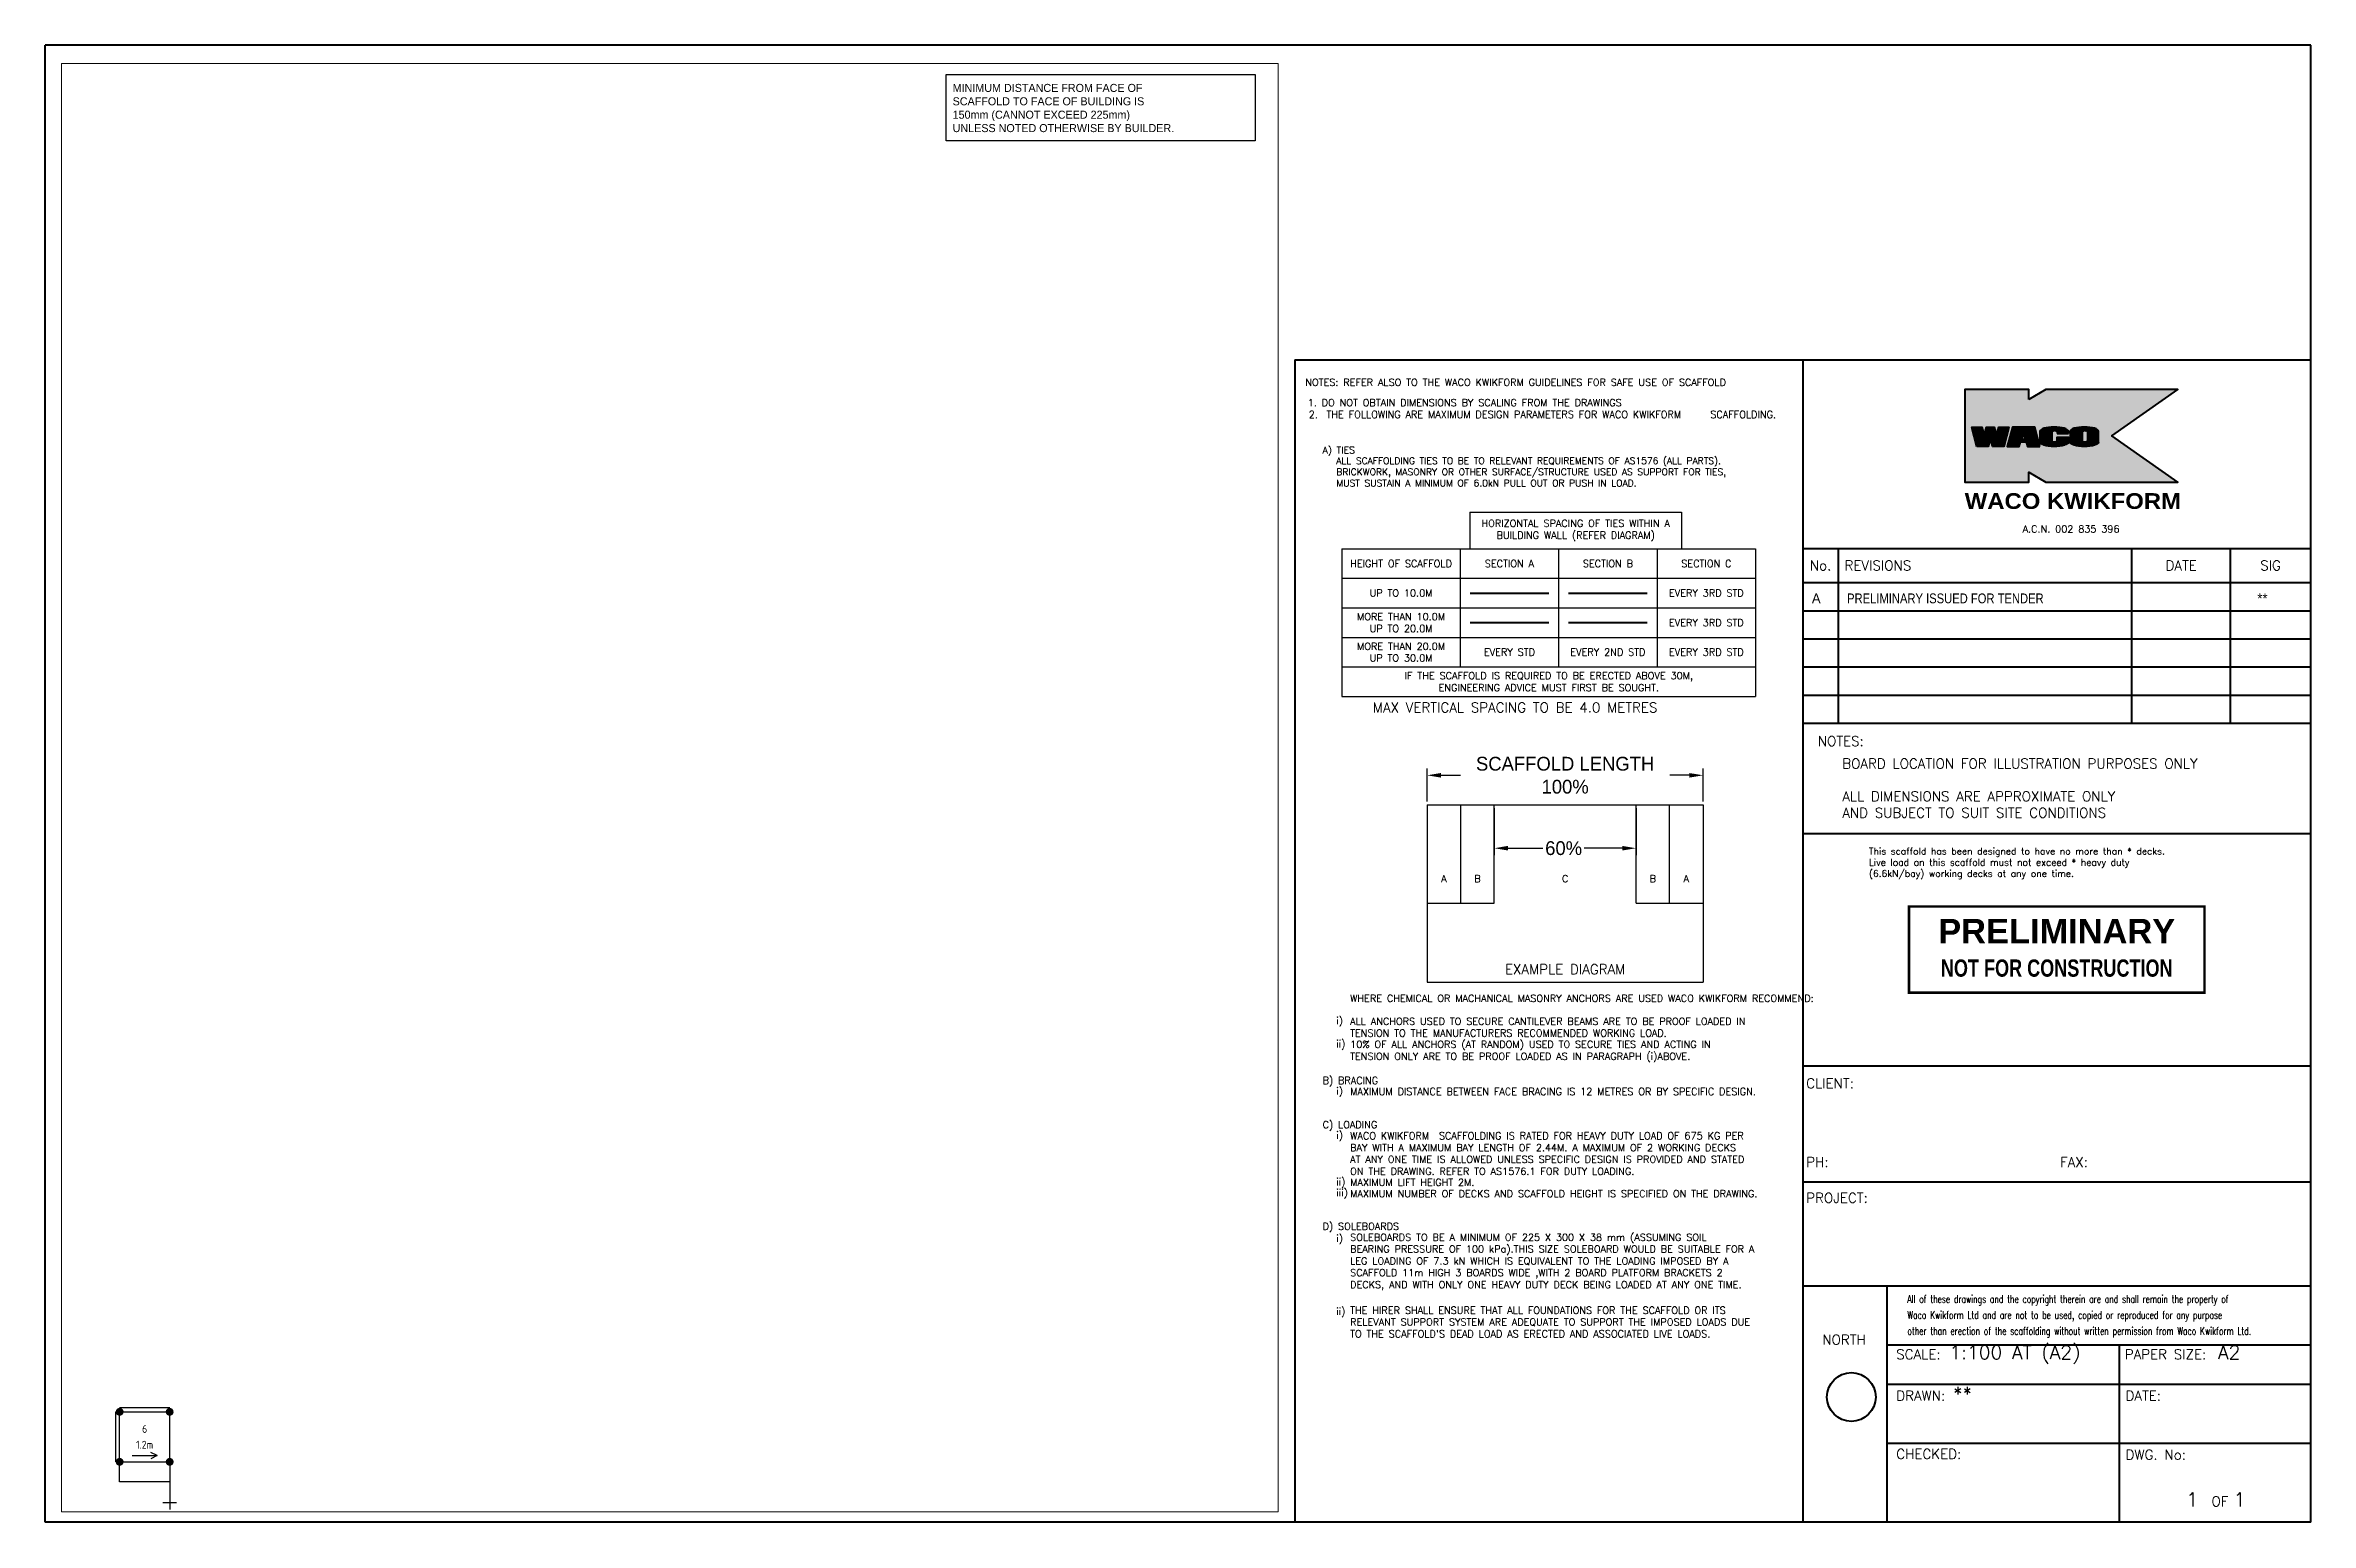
# Paper-space layout 'WACO Kwikform A2 Drawing Sheet' of a CAD drawing. Header units: millimetres. Extents: x 0 to 575, y 0 to 375.
# The model-space entities are those that its viewports show. They can reach past a viewport. Long polylines and large blocks are cut down to what shows.
import ezdxf
from ezdxf.enums import TextEntityAlignment as Align

# ---------------------------------------------------------------- set-up
doc = ezdxf.new("R2010")
doc.units = ezdxf.units.MM
doc.header["$PDMODE"] = 34
doc.header["$PDSIZE"] = -10
doc.linetypes.add('KwikScaf_DASHED', pattern=[3.75, 2.5, -1.25])
doc.linetypes.add('KwikScaf_Line', pattern=[1, 1, 0])
doc.layers.get('0').update_dxf_attribs({"linetype": 'CONTINUOUS'})
doc.layers.get('Defpoints').update_dxf_attribs({"linetype": 'CONTINUOUS'})
for name, color, linetype in [('DISTANCE', 3, 'CONTINUOUS'), ('KwikScaf Schematic', 7, 'CONTINUOUS'), ('PRELIMINARY', 7, 'CONTINUOUS'), ('RED', 8, 'CONTINUOUS')]:
    doc.layers.add(name, color=color, linetype=linetype)
for name, color, linetype, lineweight in [('Sheet 018', 10, 'CONTINUOUS', 18), ('Sheet 025', 7, 'CONTINUOUS', 25), ('Sheet 035', 5, 'CONTINUOUS', 35), ('Sheet 050', 130, 'CONTINUOUS', 50), ('Sheet 070', 180, 'CONTINUOUS', 70)]:
    doc.layers.add(name, color=color, linetype=linetype, lineweight=lineweight)
doc.layers.add('Viewport', color=7, linetype='CONTINUOUS', plot=False)
doc.styles.add('ARCH', font='archd.shx', dxfattribs={"height": 250})
doc.styles.add('KwikScaf ISO', font='isocp.shx')
doc.styles.add('ROMANS', font='romans')
doc.styles.add('STAMP', font='arialbd.ttf')
doc.styles.add('WACO', font='ariblk.ttf')
doc.dimstyles.new('ISO-35', dxfattribs={"dimscale": 0, "dimtxt": 3.5, "dimasz": 3.5, "dimexe": 1.75, "dimexo": 0.875, "dimgap": 0.875, "dimtad": 1, "dimdsep": 46, "dimtxsty": 'Standard', "dimcen": 3.5, "dimadec": 0, "dimazin": 0, "dimtfac": 1, "dimtmove": 2, "dimatfit": 3, "dimfxl": 1, "dimtolj": 1, "dimtzin": 0, "dimarcsym": 0})
pattern_1 = [(0, (0, 0), (0, 0.174625), [0.127, -0.047625]), (90, (0, 0), (-0.174625, 1e-17), [0.127, -0.047625])]

# ---------------------------------------------------------------- blocks, each defined once
blk = doc.blocks.new('REVDES')
at = {"style": 'ARCH'}
for tag, p in [('01', (2.31, 1.87)), ('03', (87.68, 1.87)), ('04', (115.37, 1.87))]:
    blk.add_attdef(tag, p, '', height=2.5, dxfattribs=at)
at = {"style": 'ARCH', "width": 0.85}
blk.add_attdef('02', (11.25, 1.87), '', height=2.5, dxfattribs=at)
blk = doc.blocks.new('PREL')
at = {"layer": 'RED', "const_width": 100}
blk.add_lwpolyline([(6000, 1750), (-6000, 1750), (-6000, -1750), (6000, -1750)], close=True, dxfattribs=at)
at = {"layer": 'RED', "style": 'STAMP'}
blk.add_text('PRELIMINARY', height=1000, dxfattribs=at).set_placement((0, 750), align=Align.MIDDLE)
at = {"layer": 'RED', "style": 'STAMP', "width": 0.75}
blk.add_text('NOT FOR CONSTRUCTION', height=700, dxfattribs=at).set_placement((0, -750), align=Align.MIDDLE)
blk = doc.blocks.new('*D27')
at = {"color": 0, "lineweight": -2}
for p, q in [((350.76, 182.99), (350.76, 191.37)), ((420.76, 182.99), (420.76, 191.37)), ((354.26, 189.62), (359.22, 189.62)), ((417.26, 189.62), (412.31, 189.62))]:
    blk.add_line(p, q, dxfattribs=at)
at = {"color": 0}
for points in [[(354.26, 190.2), (354.26, 189.03), (350.76, 189.62)], [(417.26, 190.2), (417.26, 189.03), (420.76, 189.62)]]:
    blk.add_solid(points, dxfattribs=at)
at = {"layer": 'Defpoints', "color": 0}
for p in [(420.76, 189.62), (350.76, 182.12), (420.76, 182.12)]:
    blk.add_point(p, dxfattribs=at)
at = {"color": 0, "insert": (385.76, 189.62), "char_height": 3.5, "attachment_point": 5}
blk.add_mtext('\\A1;SCAFFOLD LENGTH\\P100%', dxfattribs=at)
blk = doc.blocks.new('*D28')
at = {"color": 0, "lineweight": -2}
for p, q in [((367.76, 181.24), (367.76, 169.35)), ((403.76, 181.24), (403.76, 169.35)), ((371.26, 171.1), (380.13, 171.1)), ((400.26, 171.1), (390.63, 171.1))]:
    blk.add_line(p, q, dxfattribs=at)
at = {"color": 0}
for points in [[(371.26, 171.69), (371.26, 170.52), (367.76, 171.1)], [(400.26, 171.69), (400.26, 170.52), (403.76, 171.1)]]:
    blk.add_solid(points, dxfattribs=at)
at = {"layer": 'Defpoints', "color": 0}
for p in [(367.76, 182.12), (403.76, 182.12), (403.76, 171.1)]:
    blk.add_point(p, dxfattribs=at)
at = {"color": 0, "insert": (385.38, 171.1), "char_height": 3.5, "attachment_point": 5}
blk.add_mtext('\\A1;60%', dxfattribs=at)
blk = doc.blocks.new('REVISED TITLE')
at = {"layer": 'Sheet 025', "style": 'ROMANS'}
for s, p in [('CLIENT:', (-128.05, 110.15)), ('PH:', (-128.05, 90.15)), ('FAX:', (-63.6, 90.15)), ('PROJECT:', (-128.05, 81.06)), ('SCALE:', (-105.19, 41.33)), ('PAPER SIZE:', (-47.19, 41.33)), ('DRAWN:', (-105.19, 30.85)), ('DATE:', (-46.99, 30.85)), ('CHECKED:', (-105.19, 16.04)), ('DWG. No:', (-46.99, 15.86)), ('OF', (-25.18, 3.98))]:
    blk.add_text(s, height=2.5, dxfattribs=at).set_placement(p)
at = {"layer": 'Sheet 035', "style": 'ROMANS'}
for tag, p in [('CLIENT_CONTACT', (-110.61, 110.15)), ('ADDRESS_STREET', (-110.61, 100.15)), ('COMPANY', (-110.61, 105.15)), ('CITY', (-110.61, 95.15)), ('PHONE_NO.', (-110.61, 90.15)), ('FAX_NO.', (-46.16, 90.15)), ('PROJECT_TITLE:', (-110.61, 81.06)), ('PROJECT_DESCRIPTION', (-110.61, 76.06)), ('PROJECT_DESCRIPTION_2', (-110.61, 71.06)), ('PROJECT_DESCRIPTION_3', (-110.61, 66.06)), ('PROJECT_DESCRIPTION_4', (-110.61, 61.06)), ('SCALE', (-91.76, 41.33)), ('PAPER_SIZE', (-23.56, 41.33)), ('DRAFTSMAN', (-90.76, 30.85)), ('DATE', (-35.55, 30.85)), ('DWG_NO', (-46.15, 9.93))]:
    blk.add_attdef(tag, p, '', height=3.5, dxfattribs=at)
for tag, p in [('PAGE_NO.', (-30.05, 3.98)), ('OF_PAGES.', (-18.05, 3.98))]:
    blk.add_attdef(tag, text='', height=3.5, dxfattribs=at).set_placement(p, align=Align.CENTER)
blk = doc.blocks.new('WACO LOGO')
h = blk.add_hatch()
h.set_pattern_fill('ANGLE', color=140, scale=0.025, style=0)
h.set_pattern_definition(pattern_1)
h.paths.add_polyline_path([(493.69, 275.27), (494.27, 273.1), (497.09, 273.1), (498.42, 278.06), (495.82, 278.06), (495.23, 275.87), (494.64, 278.06), (492.73, 278.06), (492.14, 275.87), (491.55, 278.06), (488.96, 278.06), (490.29, 273.1), (493.11, 273.1)])
h = blk.add_hatch()
h.set_pattern_fill('ANGLE', color=140, scale=0.025, style=0)
h.set_pattern_definition(pattern_1)
h.paths.add_polyline_path([(504.96, 278.06), (499.32, 278.06), (497.99, 273.1), (501.01, 273.1), (501.33, 274.31), (502.79, 274.31), (503.11, 273.1), (506.29, 273.1)])
h.paths.add_polyline_path([(502.14, 276.71), (502.6, 274.99), (501.68, 274.99)], flags=16)
h = blk.add_hatch()
h.set_pattern_fill('ANGLE', color=140, scale=0.025, style=0)
h.set_pattern_definition(pattern_1)
edge = h.paths.add_edge_path()
edge.add_ellipse((509.97, 276.84), major_axis=(-0.658, 0), ratio=0.455652, start_angle=180, end_angle=360, ccw=False)
edge.add_line((510.63, 276.84), (510.63, 276.42))
edge.add_line((510.63, 276.42), (513.49, 276.42))
edge.add_line((513.49, 276.42), (513.49, 276.96))
edge.add_ellipse((509.88, 276.96), major_axis=(-3.61, 0), ratio=0.304653, start_angle=180, end_angle=360)
edge.add_line((506.27, 276.96), (506.27, 274.2))
edge.add_ellipse((509.88, 274.2), major_axis=(-3.61, 0), ratio=0.304653, start_angle=0, end_angle=180)
edge.add_line((513.49, 274.2), (513.49, 275.5))
edge.add_line((513.49, 275.5), (510.63, 275.5))
edge.add_line((510.63, 275.5), (510.63, 274.44))
edge.add_ellipse((509.97, 274.48), major_axis=(-0.658, 0), ratio=0.455652, start_angle=0, end_angle=180, ccw=False)
edge.add_line((509.31, 274.48), (509.31, 276.88))
h = blk.add_hatch()
h.set_pattern_fill('ANGLE', color=140, scale=0.025, style=0)
h.set_pattern_definition(pattern_1)
edge = h.paths.add_edge_path()
edge.add_ellipse((517.56, 276.96), major_axis=(-3.61, 0), ratio=0.304653, start_angle=180, end_angle=360)
edge.add_line((513.95, 276.96), (513.95, 274.2))
edge.add_ellipse((517.56, 274.2), major_axis=(-3.61, 0), ratio=0.304653, start_angle=0, end_angle=180)
edge.add_line((521.17, 274.2), (521.17, 276.96))
edge = h.paths.add_edge_path(flags=16)
edge.add_ellipse((517.65, 276.84), major_axis=(-0.658, 0), ratio=0.455652, start_angle=180, end_angle=360, ccw=False)
edge.add_line((518.31, 276.84), (518.31, 274.44))
edge.add_ellipse((517.65, 274.48), major_axis=(-0.658, 0), ratio=0.455652, start_angle=0, end_angle=180, ccw=False)
edge.add_line((517, 274.48), (517, 276.88))
at = {"layer": 'Sheet 070'}
h = blk.add_hatch(color=51, dxfattribs=at)
h.paths.add_polyline_path([(501.68, 274.99), (502.6, 274.99), (502.14, 276.71)], flags=0)
h.paths.add_polyline_path([(506.29, 273.1), (504.96, 278.06), (499.32, 278.06), (497.99, 273.1), (501.01, 273.1), (501.33, 274.31), (502.79, 274.31), (503.11, 273.1)], flags=16)
h.paths.add_polyline_path([(490.29, 273.1), (488.96, 278.06), (491.55, 278.06), (492.14, 275.87), (492.73, 278.06), (494.64, 278.06), (495.23, 275.87), (495.82, 278.06), (498.42, 278.06), (497.09, 273.1), (494.27, 273.1), (493.69, 275.27), (493.11, 273.1)], flags=16)
h.paths.add_polyline_path([(503.44, 285.06), (503.44, 287.56), (487.19, 287.56), (487.19, 264.06), (503.44, 264.06), (503.44, 266.56), (507.77, 264.06), (541.27, 264.06), (524.49, 275.81), (541.27, 287.56), (507.77, 287.56)])
edge = h.paths.add_edge_path(flags=16)
edge.add_line((510.63, 274.48), (510.63, 275.5))
edge.add_line((510.63, 275.5), (513.49, 275.5))
edge.add_line((513.49, 275.5), (513.49, 274.2))
edge.add_ellipse((509.88, 274.2), major_axis=(-3.61, 0), ratio=0.304653, start_angle=0, end_angle=180, ccw=False)
edge.add_line((506.27, 274.2), (506.27, 276.96))
edge.add_ellipse((509.88, 276.96), major_axis=(-3.61, 0), ratio=0.304653, start_angle=180, end_angle=360, ccw=False)
edge.add_line((513.49, 276.96), (513.49, 276.42))
edge.add_line((513.49, 276.42), (510.63, 276.42))
edge.add_line((510.63, 276.42), (510.63, 276.84))
edge.add_ellipse((509.97, 276.84), major_axis=(-0.658, 0), ratio=0.455652, start_angle=180, end_angle=360)
edge.add_line((509.31, 276.84), (509.31, 274.48))
edge.add_ellipse((509.97, 274.48), major_axis=(-0.658, 0), ratio=0.455652, start_angle=0, end_angle=180)
edge = h.paths.add_edge_path(flags=16)
edge.add_ellipse((517.56, 274.2), major_axis=(-3.61, 0), ratio=0.304653, start_angle=0, end_angle=180, ccw=False)
edge.add_line((513.95, 274.2), (513.95, 276.96))
edge.add_ellipse((517.56, 276.96), major_axis=(-3.61, 0), ratio=0.304653, start_angle=180, end_angle=360, ccw=False)
edge.add_line((521.17, 276.96), (521.17, 274.2))
edge = h.paths.add_edge_path(flags=0)
edge.add_line((517, 276.84), (517, 274.48))
edge.add_ellipse((517.65, 274.48), major_axis=(-0.658, 0), ratio=0.455652, start_angle=0, end_angle=180)
edge.add_line((518.31, 274.48), (518.31, 276.84))
edge.add_ellipse((517.65, 276.84), major_axis=(-0.658, 0), ratio=0.455652, start_angle=180, end_angle=360)
for p, q in [((506.27, 276.96), (506.27, 274.2)), ((509.31, 276.84), (509.31, 274.48)), ((510.63, 276.84), (510.63, 276.42)), ((510.63, 276.42), (513.49, 276.42)), ((513.49, 276.42), (513.49, 276.96)), ((513.95, 276.96), (513.95, 274.2)), ((517, 276.84), (517, 274.48)), ((518.31, 276.84), (518.31, 274.48)), ((521.17, 274.2), (521.17, 276.96))]:
    blk.add_line(p, q, dxfattribs=at)
at = {"layer": 'Sheet 070', "color": 7}
blk.add_lwpolyline([(503.44, 285.06), (503.44, 287.56), (487.19, 287.56), (487.19, 264.06), (503.44, 264.06), (503.44, 266.56), (507.77, 264.06), (541.27, 264.06), (524.49, 275.81), (541.27, 287.56), (507.77, 287.56)], close=True, dxfattribs=at)
at = {"layer": 'Sheet 070'}
for points in [[(490.29, 273.1), (488.96, 278.06), (491.55, 278.06), (492.14, 275.87), (492.73, 278.06), (494.64, 278.06), (495.23, 275.87), (495.82, 278.06), (498.42, 278.06), (497.09, 273.1), (494.27, 273.1), (493.69, 275.27), (493.11, 273.1), (490.29, 273.1)], [(506.29, 273.1), (504.96, 278.06), (499.32, 278.06), (497.99, 273.1), (501.01, 273.1), (501.33, 274.31), (502.79, 274.31), (503.11, 273.1)], [(501.68, 274.99), (502.6, 274.99), (502.14, 276.71)]]:
    blk.add_lwpolyline(points, close=True, dxfattribs=at)
blk.add_lwpolyline([(510.63, 274.48), (510.63, 275.5), (513.49, 275.5), (513.49, 274.2)], dxfattribs=at)
for centre, major_axis, ratio in [((509.88, 276.96), (-3.61, 0), 0.304653), ((509.97, 276.84), (-0.658, 0), 0.455652), ((517.56, 276.96), (-3.61, 0), 0.304653), ((517.65, 276.84), (-0.658, 0), 0.455652)]:
    blk.add_ellipse(centre, major_axis=major_axis, ratio=ratio, start_param=3.141593, end_param=6.283185, dxfattribs=at)
at = {"layer": 'Sheet 070', "extrusion": (0, 0, -1)}
for centre, major_axis, ratio in [((509.88, 274.2), (-3.61, 0), 0.304653), ((509.97, 274.48), (-0.658, 0), 0.455652), ((517.56, 274.2), (-3.61, 0), 0.304653), ((517.65, 274.48), (-0.658, 0), 0.455652)]:
    blk.add_ellipse(centre, major_axis=major_axis, ratio=ratio, start_param=3.141593, end_param=6.283185, dxfattribs=at)

msp = doc.modelspace()

# ---------------------------------------------------------------- linework, layer by layer
at = {"layer": 'KwikScaf Schematic', "color": 2, "linetype": 'KwikScaf_DASHED'}
for p, q in [((-100, 0), (-100, 1270)), ((1270, 1370), (0, 1370))]:
    msp.add_line(p, q, dxfattribs=at)
at = {"layer": 'KwikScaf Schematic', "color": 2, "linetype": 'KwikScaf_Line'}
for p, q in [((0, 1270), (1270, 1270)), ((0, 0), (0, 1270)), ((1270, 0), (1270, 1270)), ((0, 0), (1270, 0)), ((0, -508), (0, 0)), ((318, 159), (952, 159)), ((952, 159), (794, 238)), ((952, 159), (794, 79)), ((1270, 0), (1270, -508)), ((1270, -508), (0, -508)), ((1270, -508), (1270, -1208)), ((1095, -1033), (1445, -1033))]:
    msp.add_line(p, q, dxfattribs=at)
at = {"layer": 'KwikScaf Schematic', "color": 2, "linetype": 'KwikScaf_Line', "const_width": 100}
for points in [[(0, 1320, -0.198912), (35, 1305, -0.198912), (50, 1270, -0.198912), (35, 1235, -0.198912), (0, 1220, -0.198912), (-35, 1235, -0.198912), (-50, 1270, -0.198912), (-35, 1305, -0.198912)], [(1270, 1320, -0.198912), (1305, 1305, -0.198912), (1320, 1270, -0.198912), (1305, 1235, -0.198912), (1270, 1220, -0.198912), (1235, 1235, -0.198912), (1220, 1270, -0.198912), (1235, 1305, -0.198912)], [(0, 50, -0.198912), (35, 35, -0.198912), (50, 0, -0.198912), (35, -35, -0.198912), (0, -50, -0.198912), (-35, -35, -0.198912), (-50, 0, -0.198912), (-35, 35, -0.198912)], [(1270, 50, -0.198912), (1305, 35, -0.198912), (1320, 0, -0.198912), (1305, -35, -0.198912), (1270, -50, -0.198912), (1235, -35, -0.198912), (1220, 0, -0.198912), (1235, 35, -0.198912)]]:
    msp.add_lwpolyline(points, format="xyb", close=True, dxfattribs=at)

# ---------------------------------------------------------------- texts
at = {"layer": 'KwikScaf Schematic', "style": 'KwikScaf ISO'}
for s, p in [('6', (635, 835)), ('1.2m', (635, 435))]:
    msp.add_text(s, height=200, dxfattribs=at).set_placement(p, align=Align.MIDDLE_CENTER)

psp = doc.layouts.new('WACO Kwikform A2 Drawing Sheet')

# ---------------------------------------------------------------- linework, layer by layer
at = {"layer": 'DISTANCE'}
psp.add_lwpolyline([(228.635, 367.581), (307.045, 367.581), (307.045, 350.7), (228.635, 350.7)], close=True, dxfattribs=at)
at = {"layer": 'Sheet 025', "color": 7}
for p, q in [((361.612, 256.442), (415.269, 256.442)), ((361.612, 256.442), (361.612, 247.145)), ((415.269, 256.442), (415.269, 247.145)), ((329.119, 247.145), (434.119, 247.145)), ((329.119, 247.145), (329.119, 209.645)), ((359.119, 247.145), (359.119, 217.145)), ((384.119, 247.145), (384.119, 217.145)), ((409.119, 247.145), (409.119, 217.145)), ((434.119, 247.145), (434.119, 209.645)), ((329.119, 239.645), (434.119, 239.645)), ((329.119, 232.145), (434.119, 232.145)), ((329.119, 224.645), (434.119, 224.645)), ((329.119, 217.145), (434.119, 217.145)), ((329.119, 209.645), (434.119, 209.645)), ((350.765, 182.12), (420.765, 182.12)), ((350.765, 182.12), (350.765, 137.12)), ((359.265, 157.12), (359.265, 182.12)), ((367.765, 157.12), (367.765, 182.12)), ((403.765, 157.12), (403.765, 182.12)), ((412.265, 157.12), (412.265, 182.12)), ((420.765, 182.12), (420.765, 137.12)), ((350.765, 157.12), (367.765, 157.12)), ((403.765, 157.12), (420.765, 157.12)), ((350.765, 137.12), (420.765, 137.12))]:
    psp.add_line(p, q, dxfattribs=at)
at = {"layer": 'Sheet 050', "color": 7}
for p, q in [((455.13, 202.862), (455.13, 247.241)), ((529.636, 202.862), (529.636, 247.241)), ((554.636, 202.862), (554.636, 247.241)), ((446.08, 238.562), (575, 238.562)), ((446.08, 231.422), (575, 231.422)), ((446.08, 224.282), (575, 224.282)), ((446.08, 217.142), (575, 217.142)), ((446.08, 210.002), (575, 210.002)), ((467.537, 45), (575, 45)), ((526.5, 0), (526.5, 45)), ((467.537, 35), (575, 35)), ((467.537, 20), (575, 20))]:
    psp.add_line(p, q, dxfattribs=at)
at = {"layer": 'Sheet 070', "color": 7}
for p, q in [((575, 375), (0, 375)), ((575, 0), (575, 375)), ((317.159, 295.143), (575, 295.143)), ((317.159, 295.143), (317.159, 0)), ((446.08, 295.143), (446.08, 0)), ((446.08, 247.241), (575, 247.241)), ((361.619, 235.895), (381.619, 235.895)), ((386.619, 235.895), (406.619, 235.895)), ((361.619, 228.395), (381.619, 228.395)), ((386.619, 228.395), (406.619, 228.395)), ((446.08, 202.862), (575, 202.862)), ((446.08, 174.812), (575, 174.812)), ((446.095, 115.865), (575, 115.865)), ((446.095, 86.347), (575, 86.347)), ((446.08, 60), (575, 60)), ((467.537, -0.18), (467.537, 59.82)), ((575, 0), (0, 0))]:
    psp.add_line(p, q, dxfattribs=at)
at = {"layer": 'Sheet 070'}
psp.add_line((0, 0), (0, 375), dxfattribs=at)
at = {"layer": 'Sheet 070', "color": 7}
psp.add_circle((458.412, 31.743), 6.188, dxfattribs=at)

# ---------------------------------------------------------------- block references
psp.add_blockref('WACO LOGO', (0, 0))
at = {"color": 7}
ref = psp.add_blockref('REVDES', (446.08, 231.422), dxfattribs=at)
ref.add_attrib('01', 'A', (448.387, 233.295), dxfattribs={"height": 2.5, "style": 'ARCH'})
ref.add_attrib('02', 'PRELIMINARY ISSUED FOR TENDER', (457.328, 233.295), dxfattribs={"height": 2.5, "style": 'ARCH', "width": 0.85})
ref.add_attrib('04', '**', (561.452, 233.295), dxfattribs={"height": 2.5, "style": 'ARCH'})
psp.add_blockref('REVISED TITLE', (575, 0)).add_auto_attribs({'SCALE': '1:100 AT (A2)', 'PAPER_SIZE': 'A2', 'DRAFTSMAN': '**', 'PAGE_NO.': '1', 'OF_PAGES.': '1'})
at = {"layer": 'PRELIMINARY', "xscale": 0.00625, "yscale": 0.00625, "zscale": 0.00625}
psp.add_blockref('PREL', (510.54, 145.354), dxfattribs=at)

# ---------------------------------------------------------------- texts
at = {"layer": 'DISTANCE', "style": 'ARCH'}
for s, p in [('MINIMUM DISTANCE FROM FACE OF ', (230.298, 363.153)), ('SCAFFOLD TO FACE OF BUILDING IS', (230.298, 359.753)), ('150mm (CANNOT EXCEED 225mm)', (230.298, 356.353)), ('UNLESS NOTED OTHERWISE BY BUILDER.', (230.298, 352.953))]:
    psp.add_text(s, height=2.04, dxfattribs=at).set_placement(p)
at = {"layer": 'Sheet 018', "color": 7, "style": 'ROMANS'}
for s, height, p in [('NOTES: REFER ALSO TO THE WACO KWIKFORM GUIDELINES FOR SAFE USE OF SCAFFOLD', 1.8, (319.815, 288.493)), ('1. DO NOT OBTAIN DIMENSIONS BY SCALING FROM THE DRAWINGS', 1.8, (320.433, 283.347)), ('2.', 1.8, (320.69, 280.347)), ('A) TIES', 1.7249, (324.19, 271.347)), ('i)', 1.8, (327.69, 126.404)), ('ii)', 1.8, (327.69, 120.533)), ('B) BRACING', 1.8, (324.19, 111.218)), ('i)', 1.8, (327.69, 108.577)), ('C) LOADING', 1.8, (324.19, 99.97)), ('i)', 1.8, (327.69, 97.328)), ('ii)', 1.8, (327.69, 85.484)), ('iii)', 1.8, (327.69, 82.725)), ('D) SOLEBOARDS', 1.8, (324.19, 74.203)), ('i)', 1.8, (327.69, 71.118)), ('ii)', 1.8, (327.69, 52.599))]:
    psp.add_text(s, height=height, dxfattribs=at).set_placement(p)
at = {"layer": 'Sheet 018', "color": 7, "style": 'WACO', "width": 0.982356}
psp.add_text('WACO KWIKFORM', height=4, dxfattribs=at).set_placement((487.189, 257.266), (542.077, 257.266), align=Align.FIT)
at = {"layer": 'Sheet 018', "color": 7, "style": 'ROMANS'}
psp.add_text('A.C.N. 002 835 396', height=1.8, dxfattribs=at).set_placement((514.181, 251.284), align=Align.CENTER)
for s, p in [('A', (355.015, 163.37)), ('B', (363.515, 163.37)), ('C', (385.765, 163.37)), ('B', (408.015, 163.37)), ('A', (416.515, 163.37))]:
    psp.add_text(s, height=1.8, dxfattribs=at).set_placement(p, align=Align.MIDDLE_CENTER)
at = {"layer": 'Sheet 018', "color": 7, "style": 'ROMANS', "width": 0.7}
for s, p in [('All of these drawings and the copyright therein are and shall remain the property of ', (472.637, 55.615)), ('Waco Kwikform Ltd and are not to be used, copied or reproduced for any purpose ', (472.637, 51.567)), ('other than erection of the scaffolding without written permission from Waco Kwikform Ltd.', (472.637, 47.52))]:
    psp.add_text(s, height=2, dxfattribs=at).set_placement(p)
at = {"layer": 'Sheet 018', "color": 7, "style": 'ROMANS'}
for s, insert, char_height, width, attachment_point in [('THE FOLLOWING ARE MAXIMUM DESIGN PARAMETERS FOR WACO KWIKFORM      SCAFFOLDING.', (325.19, 282.147), 1.8, 117.38945, 1), ('ALL SCAFFOLDING TIES TO BE TO RELEVANT REQUIREMENTS OF AS1576 (ALL PARTS). BRICKWORK, MASONRY OR OTHER SURFACE/STRUCTURE USED AS SUPPORT FOR TIES, MUST SUSTAIN A MINIMUM OF 6.0kN PULL OUT OR PUSH IN LOAD.', (327.69, 270.347), 1.699928, 114.8895, 1), ('HORIZONTAL SPACING OF TIES WITHIN A BUILDING WALL (REFER DIAGRAM)', (388.44, 251.793), 1.8, 52.43032, 5), ('HEIGHT OF SCAFFOLD', (344.119, 243.395), 1.8, 28, 5), ('SECTION A', (371.619, 243.395), 1.8, 20, 5), ('SECTION B', (396.619, 243.395), 1.8, 20, 5), ('SECTION C', (421.619, 243.395), 1.8, 20, 5), ('UP TO 10.0M', (344.119, 235.895), 1.8, 28, 5), ('EVERY 3RD STD', (421.619, 235.895), 1.8, 20, 5), ('MORE THAN 10.0M UP TO 20.0M', (344.119, 228.395), 1.8, 28, 5), ('EVERY 3RD STD', (421.619, 228.395), 1.8, 20, 5), ('MORE THAN 20.0M UP TO 30.0M', (344.119, 220.895), 1.8, 28, 5), ('EVERY STD', (371.619, 220.895), 1.8, 20, 5), ('EVERY 2ND STD', (396.619, 220.895), 1.8, 20, 5), ('EVERY 3RD STD', (421.619, 220.895), 1.8, 20, 5), ('IF THE SCAFFOLD IS REQUIRED TO BE ERECTED ABOVE 30M, ENGINEERING ADVICE MUST FIRST BE SOUGHT.', (381.619, 213.395), 1.8, 92.1925, 5), ('This scaffold has been designed to have no more than * decks.\\PLive load on this scaffold must not exceed * heavy duty \\P(6.6kN/bay) working decks at any one time.', (462.873, 171.2), 1.69993, 95.7239, 1), ('WHERE CHEMICAL OR MACHANICAL MASONRY ANCHORS ARE USED WACO KWIKFORM RECOMMEND:', (331.19, 133.858), 1.8, 111.3895, 1), ('ALL ANCHORS USED TO SECURE CANTILEVER BEAMS ARE TO BE PROOF LOADED IN TENSION TO THE MANUFACTURERS RECOMMENDED WORKING LOAD.', (331.19, 128.046), 1.8, 111.3895, 1), ('10% OF ALL ANCHORS (AT RANDOM) USED TO SECURE TIES AND ACTING IN    TENSION ONLY ARE TO BE PROOF LOADED AS IN PARAGRAPH (i)ABOVE.', (331.19, 122.185), 1.8, 111.3895, 1), ('MAXIMUM DISTANCE BETWEEN FACE BRACING IS 12 METRES OR BY SPECIFIC DESIGN.', (331.19, 110.218), 1.8, 111.3895, 1), ('WACO KWIKFORM  SCAFFOLDING IS RATED FOR HEAVY DUTY LOAD OF 675 KG PER BAY WITH A MAXIMUM BAY LENGTH OF 2.44M. A MAXIMUM OF 2 WORKING DECKS  AT ANY ONE TIME IS ALLOWED UNLESS SPECIFIC DESIGN IS PROVIDED AND STATED ON THE DRAWING. REFER TO AS1576.1 FOR DUTY LOADING.', (331.19, 98.97), 1.8, 111.3895, 1), ('MAXIMUM LIFT HEIGHT 2M.', (331.19, 87.136), 1.8, 117.0725, 1), ('MAXIMUM NUMBER OF DECKS AND SCAFFOLD HEIGHT IS SPECIFIED ON THE DRAWING.', (331.19, 84.291), 1.8, 111.3895, 1), ('SOLEBOARDS TO BE A MINIMUM OF 225 X 300 X 38 mm (ASSUMING SOIL   BEARING PRESSURE OF 100 kPa).THIS SIZE SOLEBOARD WOULD BE SUITABLE FOR A LEG LOADING OF 7.3 kN WHICH IS EQUIVALENT TO THE LOADING IMPOSED BY A SCAFFOLD 11m HIGH 3 BOARDS WIDE ,WITH 2 BOARD PLATFORM BRACKETS 2 DECKS, AND WITH ONLY ONE HEAVY DUTY DECK BEING LOADED AT ANY ONE TIME.', (331.19, 73.203), 1.8, 111.3895, 1), ("THE HIRER SHALL ENSURE THAT ALL FOUNDATIONS FOR THE SCAFFOLD OR ITS RELEVANT SUPPORT SYSTEM ARE ADEQUATE TO SUPPORT THE IMPOSED LOADS DUE TO THE SCAFFOLD'S DEAD LOAD AS ERECTED AND ASSOCIATED LIVE LOADS.", (331.19, 54.684), 1.8, 111.3895, 1)]:
    psp.add_mtext(s, dxfattribs=dict(at, insert=insert, char_height=char_height, width=width, attachment_point=attachment_point))
at = {"layer": 'Sheet 025', "color": 7, "style": 'ROMANS'}
for s, p in [('No.', (450.605, 242.902)), ('DATE', (542.136, 242.902)), ('SIG', (564.818, 242.902))]:
    psp.add_text(s, height=2.5, dxfattribs=at).set_placement(p, align=Align.MIDDLE_CENTER)
psp.add_text('REVISIONS', height=2.5, dxfattribs=at).set_placement((456.692, 242.902), align=Align.MIDDLE_LEFT)
for s, p in [('MAX VERTICAL SPACING TO BE 4.0 METRES', (336.964, 205.598)), ('NOTES:', (449.885, 197.048))]:
    psp.add_text(s, height=2.5, dxfattribs=at).set_placement(p)
psp.add_text('EXAMPLE DIAGRAM', height=2.5, dxfattribs=at).set_placement((385.765, 139.12), align=Align.CENTER)
at = {"layer": 'Sheet 025', "style": 'ROMANS'}
psp.add_text('NORTH', height=2.5, dxfattribs=at).set_placement((451.041, 45.071))
at = {"layer": 'Sheet 025', "color": 7, "insert": (456.102, 193.849), "char_height": 2.5, "width": 104.1343, "attachment_point": 1, "style": 'ROMANS'}
psp.add_mtext('BOARD LOCATION FOR ILLUSTRATION PURPOSES ONLY\\P\\PALL DIMENSIONS ARE APPROXIMATE ONLY\\PAND SUBJECT TO SUIT SITE CONDITIONS', dxfattribs=at)

# ---------------------------------------------------------------- dimensions: what is measured, and where the dimension line sits
at = {"color": 7}
dim = psp.add_linear_dim(base=(420.765, 189.618), p1=(350.765, 182.12), p2=(420.765, 182.12), text='SCAFFOLD LENGTH\\P100%', dimstyle='ISO-35', override={"dimscale": 1, "dimtad": 0}, dxfattribs=at)
dim.commit()
dim.dimension.update_dxf_attribs({"geometry": '*D27', "text_midpoint": (385.765, 189.618)})
dim = psp.add_linear_dim(base=(403.765, 171.104), p1=(367.765, 182.12), p2=(403.765, 182.12), text='60%', dimstyle='ISO-35', override={"dimscale": 1, "dimtad": 0}, dxfattribs=at)
dim.commit()
dim.dimension.update_dxf_attribs({"geometry": '*D28', "text_midpoint": (385.378, 171.104), "dimtype": 160})

# ---------------------------------------------------------------- viewports
at = {"layer": 'Viewport', "color": 7}
psp.add_viewport(center=(158.511, 186.448), size=(308.857, 367.7947), view_center_point=(13963.933, 17117.419), view_height=36779.4667, dxfattribs=at)

doc.saveas('drawing.dxf')
